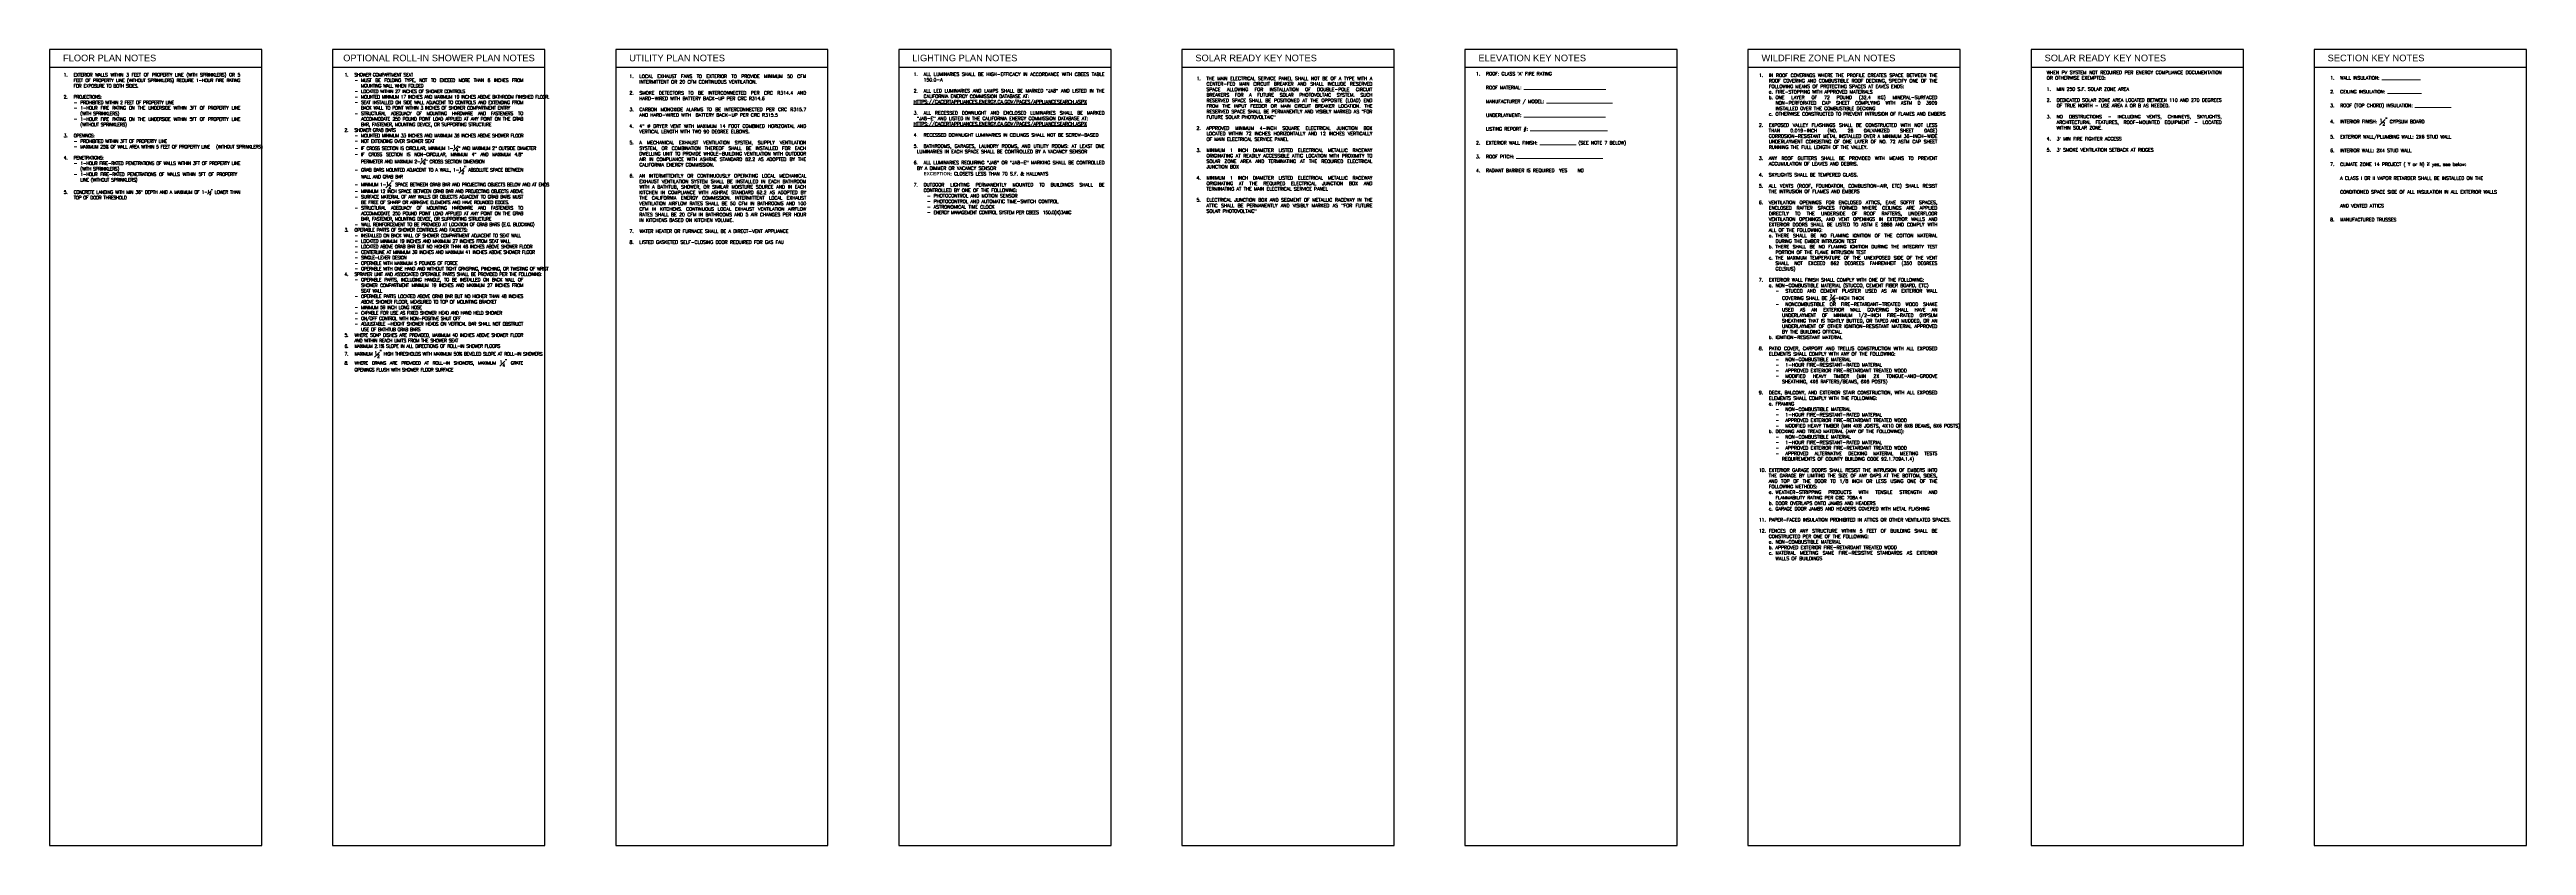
# Model space of a CAD drawing. Header units: inches. Extents: x -3572 to 2430, y -1517 to 3072.
# Drawn here: x 1679 to 1714, y 1202.04 to 1213.29 of the extents above; entities that cross this region are included whole.
import ezdxf

# ---------------------------------------------------------------- set-up
doc = ezdxf.new("R2010")
doc.units = ezdxf.units.IN
doc.header["$MEASUREMENT"] = 0
doc.layers.add('NP', color=7, linetype='Continuous')
doc.styles.add('NOTES', font='romans.shx')
doc.styles.get("Standard").update_dxf_attribs({"font": 'arial.ttf'})

msp = doc.modelspace()

# ---------------------------------------------------------------- linework, layer by layer
at = {"layer": 'NP', "color": 7, "true_color": 0xffffff}
for points in [[(1682.00134, 1213.29238), (1679.00134, 1213.29238), (1679.00134, 1213.04238), (1682.00134, 1213.04238)], [(1686.00134, 1213.29238), (1683.00134, 1213.29238), (1683.00134, 1213.04238), (1686.00134, 1213.04238)], [(1690.00134, 1213.29238), (1687.00134, 1213.29238), (1687.00134, 1213.04238), (1690.00134, 1213.04238)], [(1694.00134, 1213.29238), (1691.00134, 1213.29238), (1691.00134, 1213.04238), (1694.00134, 1213.04238)], [(1698.00134, 1213.29238), (1695.00134, 1213.29238), (1695.00134, 1213.04238), (1698.00134, 1213.04238)], [(1702.00134, 1213.29238), (1699.00134, 1213.29238), (1699.00134, 1213.04238), (1702.00134, 1213.04238)], [(1706.00134, 1213.29238), (1703.00134, 1213.29238), (1703.00134, 1213.04238), (1706.00134, 1213.04238)], [(1710.00134, 1213.29238), (1707.00134, 1213.29238), (1707.00134, 1213.04238), (1710.00134, 1213.04238)], [(1714.00134, 1213.29238), (1711.00134, 1213.29238), (1711.00134, 1213.04238), (1714.00134, 1213.04238)]]:
    msp.add_lwpolyline(points, close=True, dxfattribs=at)
for points in [[(1679.00134, 1213.04238), (1679.00134, 1202.04238), (1682.00134, 1202.04238), (1682.00134, 1213.04238)], [(1683.00134, 1213.04238), (1683.00134, 1202.04238), (1686.00134, 1202.04238), (1686.00134, 1213.04238)], [(1687.00134, 1213.04238), (1687.00134, 1202.04238), (1690.00134, 1202.04238), (1690.00134, 1213.04238)], [(1691.00134, 1213.04238), (1691.00134, 1202.04238), (1694.00134, 1202.04238), (1694.00134, 1213.04238)], [(1695.00134, 1213.04238), (1695.00134, 1202.04238), (1698.00134, 1202.04238), (1698.00134, 1213.04238)], [(1699.00134, 1213.04238), (1699.00134, 1202.04238), (1702.00134, 1202.04238), (1702.00134, 1213.04238)], [(1703.00134, 1213.04238), (1703.00134, 1202.04238), (1706.00134, 1202.04238), (1706.00134, 1213.04238)], [(1707.00134, 1213.04238), (1707.00134, 1202.04238), (1710.00134, 1202.04238), (1710.00134, 1213.04238)], [(1711.00134, 1213.04238), (1711.00134, 1202.04238), (1714.00134, 1202.04238), (1714.00134, 1213.04238)]]:
    msp.add_lwpolyline(points, dxfattribs=at)

# ---------------------------------------------------------------- texts
at = {"lineweight": 50, "char_height": 0.09375, "attachment_point": 1}
for s, insert in [('FLOOR PLAN NOTES', (1679.19218, 1213.22015)), ('OPTIONAL ROLL-IN SHOWER PLAN NOTES', (1683.15088, 1213.22018)), ('UTILITY PLAN NOTES', (1687.19218, 1213.22015)), ('LIGHTING PLAN NOTES', (1691.19218, 1213.22015)), ('SOLAR READY KEY NOTES', (1695.19218, 1213.22015)), ('ELEVATION KEY NOTES', (1699.19218, 1213.22015)), ('WILDFIRE ZONE PLAN NOTES', (1703.19218, 1213.22015)), ('SOLAR READY KEY NOTES', (1707.19218, 1213.22015)), ('SECTION KEY NOTES', (1711.19218, 1213.22015))]:
    msp.add_mtext_dynamic_manual_height_columns(s, width=4.8754521, gutter_width=1, heights=[0], dxfattribs=dict(at, insert=insert))
at = {"lineweight": 0, "insert": (1679.20106, 1212.9585), "char_height": 0.046875, "attachment_point": 1, "style": 'NOTES'}
msp.add_mtext_dynamic_manual_height_columns('\\A1;\\pxi-3,l3,qj,t3;{\\T0.9;1.^IEXTERIOR WALLS WITHIN 3 FEET OF PROPERTY LINE (WITH SPRINKLERS) OR 5 FEET OF PROPERTY LINE (WITHOUT SPRINKLERS) REQUIRE 1-HOUR FIRE RATING FOR EXPOSURE TO BOTH SIDES.\\P\\pi0,l0,tz;\\P\\pi-3,l3,t3;2.^IPROJECTIONS:\\P\\pi-2,l5,t5,11;-^IPROHIBITED WITHIN 2 FEET OF PROPERTY LINE\\P-^I1-HOUR FIRE RATING ON THE UNDERSIDE WITHIN 3FT OF PROPERTY LINE (WITH SPRINKLERS)\\P-^I1-HOUR FIRE RATING ON THE UNDERSIDE WITHIN 5FT OF PROPERTY LINE (WITHOUT SPRINKLERS)\\P\\pi0,l0,tz;\\P\\pi-3,l3,t3;3.^IOPENINGS:\\P\\pi-2,l5,t5,11;-^IPROHIBITED WITHIN 3FT OF PROPERTY LINE\\P-^IMAXIMUM 25% OF WALL AREA WITHIN 5 FEET OF PROPERTY LINE   (WITHOUT SPRINKLERS)\\P\\pi0,l0,tz;\\P\\pi-3,l3,t3;4.^IPENETRATIONS:\\P\\pi-2,l5,t5,11;-^I1-HOUR FIRE-RATED PENETRATIONS OF WALLS WITHIN 3FT OF PROPERTY LINE (WITH SPRINKLERS)\\P-^I1-HOUR FIRE-RATED PENETRATIONS OF WALLS WITHIN 5FT OF PROPERTY  LINE (WITHOUT SPRINKLERS)\\P\\pi0,l0,tz;\\P\\pi-3,l3,t3;5.^ICONCRETE LANDING WITH MIN 36" DEPTH AND A MAXIMUM OF 1-\\H0.7x;\\S1#2;\\S"^ ;\\H1.42857x; LOWER THAN TOP OF DOOR THRESHOLD }', width=2.7004329, gutter_width=1, heights=[8.23344], dxfattribs=at)
at = {"char_height": 0.046875, "attachment_point": 1, "style": 'NOTES'}
for s, width, heights, insert in [('\\A1;\\pxi-3,l3,b0.66667,qj,t3;{\\T0.9;1.^ISHOWER COMPARTMENT SEAT\\P\\pi-2,l5,b0.25,t4,5;-^IMUST BE FOLDING TYPE, NOT TO EXCEED MORE THAN 6 INCHES FROM MOUNTING WALL WHEN FOLDED\\P-^ILOCATED WITHIN 27 INCHES OF SHOWER CONTROLS\\P-^IMOUNTED MINIMUM 17 INCHES AND MAXIMUM 19 INCHES ABOVE BATHROOM FINISHED FLOOR.\\P-^ISEAT INSTALLED ON SIDE WALL ADJACENT TO CONTROLS AND EXTENDING FROM BACK WALL TO POINT WITHIN 3 INCHES OF SHOWER COMPARTMENT ENTRY\\P-^ISTRUCTURAL ADEQUACY OF MOUNTING HARDWARE AND FASTENERS TO ACCOMMODATE 250 POUND POINT LOAD APPLIED AT ANY POINT ON THE GRAB BAR, FASTENER, MOUNTING DEVICE, OR SUPPORTING STRUCTURE\\P\\pi-3,l3,b0.66667,t3;2.^ISHOWER GRAB BARS\\P\\pi-2,l5,b0.25,t4,5;-^IMOUNTED MINIMUM 33 INCHES AND MAXIMUM 36 INCHES ABOVE SHOWER FLOOR\\P-^INOT EXTENDING OVER SHOWER SEAT\\P-^IIF CROSS SECTION IS CIRCULAR, MINIMUM 1-\\S1#4;" AND MAXIMUM 2" OUTSIDE DIAMETER\\P-^IIF CROSS SECTION IS NON-CIRCULAR, MINIMUM 4" AND MAXIMUM 4.8" PERIMETER AND MAXIMUM 2-\\S1#4;" CROSS SECTION DIMENSION \\P-^IGRAB BARS MOUNTED ADJACENT TO A WALL, 1-\\S1#2;\\S"^ ; ABSOLUTE SPACE BETWEEN WALL AND GRAB BAR\\P-^IMINIMUM 1-\\S1#2;\\S"^ ; SPACE BETWEEN GRAB BAR AND PROJECTING OBJECTS BELOW AND AT ENDS\\P-^IMINIMUM 12 INCH SPACE BETWEEN GRAB BAR AND PROJECTING OBJECTS ABOVE\\P-^ISURFACE MATERIAL OF ANY WALLS OR OBJECTS ADJACENT TO GRAB BARS MUST BE FREE OF SHARP OR ABRASIVE ELEMENTS AND HAVE ROUNDED EDGES.\\P-^ISTRUCTURAL ADEQUACY OF MOUNTING HARDWARE AND FASTENERS TO ACCOMMODATE 250 POUND POINT LOAD APPLIED AT ANY POINT ON THE GRAB BAR, FASTENER, MOUNTING DEVICE, OR SUPPORTING STRUCTURE\\P-^IWALL REINFORCEMENT TO BE PROVIDED AT LOCATION OF GRAB BARS (E.G. BLOCKING)\\P\\pi-3,l3,b0.66667,t3;3.^IOPERABLE PARTS OF SHOWER CONTROLS AND FAUCETS:\\P\\pi-2,l5,b0.25,t4,5;-^IINSTALLED ON BACK WALL OF SHOWER COMPARTMENT ADJACENT TO SEAT WALL\\P-^ILOCATED MINIMUM 19 INCHES AND MAXIMUM 27 INCHES FROM SEAT WALL\\P-^ILOCATED ABOVE GRAB BAR BUT NO HIGHER THAN 48 INCHES ABOVE SHOWER FLOOR\\P-^ICENTERLINE AT MINIMUM 39 INCHES AND MAXIMUM 41 INCHES ABOVE SHOWER FLOOR\\P-^ISINGLE-LEVER DESIGN\\P-^IOPERABLE WITH MAXIMUM 5 POUNDS OF FORCE\\P-^IOPERABLE WITH ONE HAND AND WITHOUT TIGHT GRASPING, PINCHING, OR TWISTING OF WRIST\\P\\pi-3,l3,b0.66667,t3;4.^ISPRAYER UNIT AND ASSOCIATED OPERABLE PARTS SHALL BE PROVIDED PER THE FOLLOWING:\\P\\pi-2,l5,b0.25,t4,5;-^IOPERABLE PARTS, INCLUDING HANDLE, TO BE INSTALLED ON BACK WALL OF SHOWER COMPARTMENT MINIMUM 19 INCHES AND MAXIMUM 27 INCHES FROM SEAT WALL\\P-^IOPERABLE PARTS LOCATED ABOVE GRAB BAR BUT NO HIGHER THAN 48 INCHES ABOVE SHOWER FLOOR, MEASURED TO TOP OF MOUNTING BRACKET\\P-^IMINIMUM 59 INCH LONG HOSE\\P-^ICAPABLE FOR USE AS FIXED SHOWER HEAD AND HAND HELD SHOWER\\P-^ION/OFF CONTROL WITH NON-POSITIVE SHUT OFF\\P-^IADJUSTABLE -HEIGHT SHOWER HEADS ON VERTICAL BAR SHALL NOT OBSTRUCT USE OF BATHTUB GRAB BARS\\P\\pi-3,l3,b0.66667,t3;5.^IWHERE SOAP DISHES ARE PROVIDED, MAXIMUM 40 INCHES ABOVE SHOWER FLOOR AND WITHIN REACH LIMITS FROM THE SHOWER SEAT\\P6.^IMAXIMUM 2.1% SLOPE IN ALL DIRECTIONS OF ROLL-IN SHOWER FLOORS\\P7.^IMAXIMUM \\S1#2;\\S"^ ; HIGH THRESHOLDS WITH MAXIMUM 50% BEVELED SLOPE AT ROLL-IN SHOWERS\\P8.^IWHERE DRAINS ARE PROVIDED AT ROLL-IN SHOWERS, MAXIMUM \\S1#4;\\S"^ ; GRATE OPENINGS FLUSH WITH SHOWER FLOOR SURFACE}', 2.7322917, [19.81197], (1683.16905, 1212.95944)), ('\\pxi-3,l3,qj,t3;1.^ILOCAL EXHAUST FANS TO EXTERIOR TO PROVIDE MINIMUM 50 CFM INTERMITTENT OR 20 CFM CONTINUOUS VENTILATION.\\P\\pi0,l0,tz;\\P\\pi-3,l3,t3;2.^ISMOKE DETECTORS TO BE INTERCONNECTED PER CRC R314.4 AND HARD-WIRED WITH BATTERY BACK-UP PER CRC R314.6\\P\\pi0,l0,tz;\\P\\pi-3,l3,t3;3.^ICARBON MONOXIDE ALARMS TO BE INTERCONNECTED PER CRC R315.7 AND HARD-WIRED WITH  BATTERY BACK-UP PER CRC R315.5\\P\\pi0,l0,tz;\\P\\pi-3,l3,t3;4.^I4" %%C DRYER VENT WITH MAXIMUM 14 FOOT COMBINED HORIZONTAL AND VERTICAL LENGTH WITH TWO 90 DEGREE ELBOWS. \\P\\pi0,l0,tz;\\P\\pi-3,l3,t3;5.^IA MECHANICAL EXHAUST VENTILATION SYSTEM, SUPPLY VENTILATION SYSTEM, OR COMBINATION THEREOF SHALL BE INSTALLED FOR EACH DWELLING UNIT TO PROVIDE WHOLE-BUILDING VENTILATION WITH OUTDOOR AIR IN COMPLIANCE WITH ASHRAE STANDARD 62.2 AS ADOPTED BY THE CALIFORNIA ENERGY COMMISSION. \\P\\pi0,l0,tz;\\P\\pi-3,l3,t3;6.^IAN INTERMITTENTLY OR CONTINUOUSLY OPERATING LOCAL MECHANICAL EXHAUST VENTILATION SYSTEM SHALL BE INSTALLED IN EACH BATHROOM WITH A BATHTUB, SHOWER, OR SIMILAR MOISTURE SOURCE AND IN EACH KITCHEN IN COMPLIANCE WITH ASHRAE STANDARD 62.2 AS ADOPTED BY THE CALIFORNIA ENERGY COMMISSION. INTERMITTENT LOCAL EXHAUST VENTILATION AIRFLOW RATES SHALL BE 50 CFM IN BATHROOMS AND 100 CFM IN KITCHENS. CONTINUOUS LOCAL EXHAUST VENTILATION AIRFLOW RATES SHALL BE 20 CFM IN BATHROOMS AND 5 AIR CHANGES PER HOUR IN KITCHENS BASED ON KITCHEN VOLUME. \\P\\pi0,l0,tz;\\P\\pi-3,l3,t3;7.^IWATER HEATER OR FURNACE SHALL BE A DIRECT-VENT APPLIANCE\\P\\pi0,l0,tz;\\P\\pi-3,l3,t3;8.^ILISTED GASKETED SELF-CLOSING DOOR REQUIRED FOR GAS FAU', 2.7061073, [0], (1687.19548, 1212.93728)), ('\\pxi-3,l3,qj,t3;1.^IALL LUMINARIES SHALL BE HIGH-EFFICACY IN ACCORDANCE WITH CBEES TABLE 150.0-A\\P\\P2.^IALL LED LUMINARIES AND LAMPS SHALL BE MARKED "JA8" AND LISTED IN THE CALIFORNIA ENERGY COMMISSION DATABASE AT:\\P\\pi-1,l1;{\\LHTTPS://CACERTAPPLIANCES.ENERGY.CA.GOV/PAGES/APPLIANCESEARCH.ASPX\\P\\pi-3,l3;}\\P3.^IALL RECESSED DOWNLIGHT AND ENCLOSED LUMINARIES SHALL BE MARKED "JA8-E" AND LISTED IN THE CALIFORNIA ENERGY COMMISSION DATABASE AT:\\P{\\LHTTPS://CACERTAPPLIANCES.ENERGY.CA.GOV/PAGES/APPLIANCESEARCH.ASPX\\P}\\P4.^IRECESSED DOWNLIGHT LUMINARIES IN CEILINGS SHALL NOT BE SCREW-BASED\\P\\P5.^IBATHROOMS, GARAGES, LAUNDRY ROOMS, AND UTILITY ROOMS: AT LEAST ONE LUMINARIES IN EACH SPACE SHALL BE CONTROLLED BY A VACANCY SENSOR\\P\\P6.^IALL LUMINARIES REQUIRING "JA8" OR "JA8-E" MARKING SHALL BE CONTROLLED BY A DIMMER OR VACANCY SENSOR\\P{\\fArial|b1|i0|c0|p34;^IEXCEPTION}: CLOSETS LESS THAN 70 S.F. & HALLWAYS\\P\\pi0,l0,tz;\\P\\pi-3,l3,t3;7.^IOUTDOOR LIGHTING PERMANENTLY MOUNTED TO BUILDINGS SHALL BE CONTROLLED BY ONE OF THE FOLLOWING:\\P\\pi-2,l6,t5,6;-^IPHOTOCONTROL AND MOTION SENSOR\\P-^IPHOTOCONTROL AND AUTOMATIC TIME-SWITCH CONTROL\\P-^IASTRONOMICAL TIME CLOCK\\P{\\T0.9;-^IENERGY MANAGEMENT CONTROL SYSTEM PER CBEES  150.0(K)3AIIIC}', 2.6900175, [0], (1691.21132, 1212.96727)), ('\\pxqj;\\P\\pi-3,l3,t3;1.^ITHE MAIN ELECTRICAL SERVICE PANEL SHALL NOT BE OF A TYPE WITH A CENTER-FED MAIN CIRCUIT BREAKER AND SHALL INCLUDE RESERVED SPACE ALLOWING FOR INSTALLATION OF DOUBLE-POLE CIRCUIT BREAKERS FOR A FUTURE SOLAR PHOTOVOLTAIC SYSTEM. SUCH RESERVED SPACE SHALL BE POSITIONED AT THE OPPOSITE (LOAD) END FROM THE INPUT FEEDER OR MAIN CIRCUIT BREAKER LOCATION. THE RESERVED SPACE SHALL BE PERMANENTLY AND VISIBLY MARKED AS "FOR FUTURE SOLAR PHOTOVOLTAIC"\\P\\pi0,l0,tz;\\P\\pi-3,l3,t3;2.^IAPPROVED MINIMUM 4-INCH SQUARE ELECTRICAL JUNCTION BOX LOCATED WITHIN 72 INCHES HORIZONTALLY AND 12 INCHES VERTICALLY OF MAIN ELECTRICAL SERVICE PANEL\\P\\pi0,l0,tz;\\P\\pi-3,l3,t3;3.^IMINIMUM 1 INCH DIAMETER LISTED ELECTRICAL METALLIC RACEWAY ORIGINATING AT READILY ACCESSIBLE ATTIC LOCATION WITH PROXIMITY TO SOLAR ZONE AREA AND TERMINATING AT THE REQUIRED ELECTRICAL JUNCTION BOX\\P\\pi0,l0,tz;\\P\\pi-3,l3,t3;4.^IMINIMUM 1 INCH DIAMETER LISTED ELECTRICAL METALLIC RACEWAY ORIGINATING AT THE REQUIRED ELECTRICAL JUNCTION BOX AND TERMINATING AT THE MAIN ELECTRICAL SERVICE PANEL\\P\\pi0,l0,tz;\\P\\pi-3,l3,t3;5.^IELECTRICAL JUNCTION BOX AND SEGMENT OF METALLIC RACEWAY IN THE ATTIC SHALL BE PERMANENTLY AND VISIBLY MARKED AS "FOR FUTURE SOLAR PHOTOVOLTAIC"', 2.6927681, [19.69745], (1695.20857, 1212.98645)), ("\\A1;\\pxi-3,l3,sm2.5,qj,t3;1.^IROOF: CLASS 'A' FIRE RATING\\P^IROOF MATERIAL: ____________________________________\\P^IMANUFACTURER / MODEL: _____________________________\\P^IUNDERLAYMENT: ____________________________________\\P^ILISTING REPORT #: __________________________________\\P2.^IEXTERIOR WALL FINISH: ________________ (SEE NOTE 7 BELOW)\\P3.^IROOF PITCH: ______________________________________\\P4.^IRADIANT BARRIER IS REQUIRED  {\\A0;YES \\fSymbol|b1|i0|c2|p18;\\H0.95834x;\\~\\Fromans|c0;\\H1.04347x;   NO \\fSymbol|b1|i0|c2|p18;\\H0.95834x;\\~}", 2.7730113, [1.69212], (1699.15853, 1212.97408)), ('\\A1;\\pxi-3,l3,sm1,qj,t3,14;1.^IIN ROOF COVERINGS WHERE THE PROFILE CREATES SPACE BETWEEN THE ROOF COVERING AND COMBUSTIBLE ROOF DECKING, SPECIFY ONE OF THE FOLLOWING MEANS OF PROTECTING SPACES AT EAVES ENDS:\\P\\pi-2,l5,t4,5;a.^IFIRE-STOPPING WITH APPROVED MATERIALS\\Pb.^IONE LAYER OF 72 POUND (32.4 KG) MINERAL-SURFACED NON-PERFORATED CAP SHEET COMPLYING WITH ASTM D 3909 INSTALLED OVER THE COMBUSTIBLE DECKING\\Pc.^IOTHERWISE CONSTRUCTED TO PREVENT INTRUSION OF FLAMES AND EMBERS\\P\\pi0,l0,s*,q*,tz;\\P\\pi-3,l3,sm1,qj,t3,14;2.^IEXPOSED VALLEY FLASHINGS SHALL BE CONSTRUCTED WITH NOT LESS THAN 0.019-INCH (NO. 26 GALVANIZED SHEET GAGE) CORROSION-RESISTANT METAL INSTALLED OVER A MINIMUM 36-INCH-WIDE UNDERLAYMENT CONSISTING OF ONE LAYER OF NO. 72 ASTM CAP SHEET RUNNING THE FULL LENGTH OF THE VALLEY.\\P\\pi0,l0,s*,q*,tz;\\P\\pi-3,l3,sm1,qj,t3,14;3.^IANY ROOF GUTTERS SHALL BE PROVIDED WITH MEANS TO PREVENT ACCUMULATION OF LEAVES AND DEBRIS.\\P\\pi0,l0,s*,q*,tz;\\P\\pi-3,l3,sm1,qj,t3,14;4.^ISKYLIGHTS SHALL BE TEMPERED GLASS.\\P\\pi0,l0,s*,q*,tz;\\P\\pi-3,l3,sm1,qj,t3,14;5.^IALL VENTS (ROOF, FOUNDATION, COMBUSTION-AIR, ETC) SHALL RESIST THE INTRUSION OF FLAMES AND EMBERS\\P\\pi0,l0,s*,q*,tz;\\P\\pi-3,l3,sm1,qj,t3,14;6.^IVENTILATION OPENINGS FOR ENCLOSED ATTICS, EAVE SOFFIT SPACES, ENCLOSED RAFTER SPACES FORMED WHERE CEILINGS ARE APPLIED DIRECTLY TO THE UNDERSIDE OF ROOF RAFTERS, UNDERFLOOR VENTILATION OPENINGS, AND VENT OPENINGS IN EXTERIOR WALLS AND EXTERIOR DOORS SHALL BE LISTED TO ASTM E 2886 AND COMPLY WITH ALL OF THE FOLLOWING:\\P\\pi-2,l5,t4,5;a.^ITHERE SHALL BE NO FLAMING IGNITION OF THE COTTON MATERIAL DURING THE EMBER INTRUSION TEST\\Pb.^ITHERE SHALL BE NO FLAMING IGNITION DURING THE INTEGRITY TEST PORTION OF THE FLAME INTRUSION TEST\\Pc.^ITHE MAXIMUM TEMPERATURE OF THE UNEXPOSED SIDE OF THE VENT SHALL NOT EXCEED 662 DEGREES FAHRENHEIT (350 DEGREES CELSIUS)\\P\\pi0,l0,s*,q*,tz;\\P\\pi-3,l3,sm1,qj,t3,14;7.^IEXTERIOR WALL FINISH SHALL COMPLY WITH ONE OF THE FOLLOWING:\\P\\pi-2,l5,t4,5;a.^INON-COMBUSTIBLE MATERIAL (STUCCO, CEMENT FIBER BOARD, ETC)\\P\\pl7,b0.25,t4;-^ISTUCCO AND CEMENT PLASTER USED AS AN EXTERIOR WALL COVERING SHALL BE \\S7#8;-INCH THICK\\P-^INONCOMBUSTIBLE OR FIRE-RETARDANT-TREATED WOOD SHAKE USED AS AN EXTERIOR WALL COVERING SHALL HAVE AN UNDERLAYMENT OF MINIMUM 1/2-INCH FIRE-RATED GYPSUM SHEATHING THAT IS TIGHTLY BUTTED, OR TAPED AND MUDDED, OR AN UNDERLAYMENT OF OTHER IGNITION-RESISTANT MATERIAL APPROVED BY THE BUILDING OFFICIAL.\\P\\pl5,b0,t4,5;b.^IIGNITION-RESISTANT MATERIAL\\P\\pi0,l0,b0.25,s*,q*,tz;^I\\P\\pi-3,l3,b0,sm1,qj,t3,14;8.^IPATIO COVER, CARPORT AND TRELLIS CONSTRUCTION WITH ALL EXPOSED ELEMENTS SHALL COMPLY WITH ANY OF THE FOLLOWING:\\P\\pi-2,l7,b0.25,t4;-^INON-COMBUSTIBLE MATERIAL\\P-^I1-HOUR FIRE-RESISTANT-RATED MATERIAL\\P-^IAPPROVED EXTERIOR FIRE-RETARDANT TREATED WOOD\\P-^IMODIFIED HEAVY TIMBER (MIN 2X TONGUE-AND-GROOVE SHEATHING, 4X6 RAFTERS/BEAMS, 6X6 POSTS)\\P\\pi0,l0,s*,q*,tz;\\P\\pi-3,l3,b0,sm1,qj,t3,14;9.^IDECK, BALCONY, AND EXTERIOR STAIR CONSTRUCTION, WITH ALL EXPOSED ELEMENTS SHALL COMPLY WITH THE FOLLOWING:\\P\\pi-2,l5,t4,5;a.^IFRAMING\\P\\pl7,b0.25,t4;-^INON-COMBUSTIBLE MATERIAL\\P-^I1-HOUR FIRE-RESISTANT-RATED MATERIAL\\P-^IAPPROVED EXTERIOR FIRE-RETARDANT TREATED WOOD\\P-^IMODIFIED HEAVY TIMBER (MIN 4X8 JOISTS, 4X10 OR 6X8 BEAMS, 6X6 POSTS)\\P\\pl5,b0,t4,5;b.^IDECKING AND TREAD MATERIAL (ANY OF THE FOLLOWING):\\P\\pl7,b0.25,t4;-^INON-COMBUSTIBLE MATERIAL\\P-^I1-HOUR FIRE-RESISTANT-RATED MATERIAL\\P-^IAPPROVED EXTERIOR FIRE-RETARDANT TREATED WOOD\\P-^IAPPROVED ALTERNATIVE DECKING MATERIAL MEETING TESTS REQUIREMENTS OF COUNTY BUILDING CODE 92.1.709A.1.4)\\P\\pi0,l0,s*,q*,tz;\\P\\pi-3,l3,b0,sm1,qj,t3,14;10.^IEXTERIOR GARAGE DOORS SHALL RESIST THE INTRUSION OF EMBERS INTO THE GARAGE BY LIMITING THE SIZE OF ANY GAPS AT THE BOTTOM, SIDES, AND TOP OF THE DOOR TO 1/8 INCH OR LESS USING ONE OF THE FOLLOWING METHODS:\\P\\pi-2,l5,t4,5;a.^IWEATHER-STRIPPING PRODUCTS WITH TENSILE STRENGTH AND FLAMMABILITY RATING PER CBC 708A.4\\Pb.^IDOOR OVERLAPS ONTO JAMBS AND HEADERS\\Pc.^IGARAGE DOOR JAMBS AND HEADERS COVERED WITH METAL FLASHING\\P\\pi0,l0,b0.25,s*,q*,tz;\\P\\pi-3,l3,b0,sm1,qj,t3,14;11.^IPAPER-FACED INSULATION PROHIBITED IN ATTICS OR OTHER VENTILATED SPACES.\\P\\pi0,l0,b0.25,s*,q*,tz;\\P\\pi-3,l3,b0,sm1,qj,t3,14;12.^IFENCES OR ANY STRUCTURE WITHIN 5 FEET OF BUILDING SHALL BE CONSTRUCTED PER ONE OF THE FOLLOWING:\\P\\pi-2,l5,t4,5;a.^INON-COMBUSTIBLE MATERIAL\\Pb.^IAPPROVED EXTERIOR FIRE-RETARDANT TREATED WOOD\\Pc.^IMATERIAL MEETING SAME FIRE-RESISTIVE STANDARDS AS EXTERIOR WALLS OF BUILDINGS', 2.73242, [20.78733], (1703.15501, 1212.95167)), ("\\pxqj;WHEN PV SYSTEM NOT\\~REQUIRED PER ENERGY COMPLIANCE DOCUMENTATION OR OTHERWISE EXEMPTED:\\P\\P\\pi-3,l3,t3;1.^IMIN 250 S.F. SOLAR ZONE AREA \\P\\pi0,l0,tz;\\P\\pi-3,l3,t3;2.^IDEDICATED SOLAR ZONE AREA LOCATED BETWEEN 110 AND 270 DEGREES OF TRUE NORTH - USE AREA A OR B AS NEEDED.\\P\\pi0,l0,tz;\\P\\pi-3,l3,t3;3.^INO OBSTRUCTIONS - INCLUDING VENTS, CHIMNEYS, SKYLIGHTS, ARCHITECTURAL FEATURES, ROOF-MOUNTED EQUIPMENT - LOCATED WITHIN SOLAR ZONE.\\P\\pi0,l0,tz;\\P\\pi-3,l3,t3;4.^I3' MIN FIRE FIGHTER ACCESS\\P\\pi0,l0,tz;\\P\\pi-3,l3,t3;5.^I3' SMOKE VENTILATION SETBACK AT RIDGES ", 2.6795839, [19.69745], (1707.22176, 1212.99202)), ('\\A1;\\pxi-3,l3,sm2.5,t3;1.^IWALL INSULATION: _________________\\P2.^ICEILING INSULATION: _______________\\P3.^IROOF (TOP CHORD) INSULATION: ________________\\P4.^IINTERIOR FINISH: \\S1#2;\\S"^ ; GYPSUM BOARD\\P5.^IEXTERIOR WALL/PLUMBING WALL: 2X6 STUD WALL\\P6.^IINTERIOR WALL: 2X4 STUD WALL\\P7.^ICLIMATE ZONE 14 PROJECT ( Y or N) if yes, see below:\\P^IA CLASS I OR II VAPOR RETARDER SHALL BE INSTALLED ON THE CONDITIONED SPACE SIDE OF ALL INSULATION IN ALL EXTERIOR WALLS AND VENTED ATTICS\\P8.^IMANUFACTURED TRUSSES', 2.6737929, [19.69745], (1711.22755, 1212.91545))]:
    msp.add_mtext_dynamic_manual_height_columns(s, width=width, gutter_width=1, heights=heights, dxfattribs=dict(at, insert=insert))

doc.saveas('drawing.dxf')
